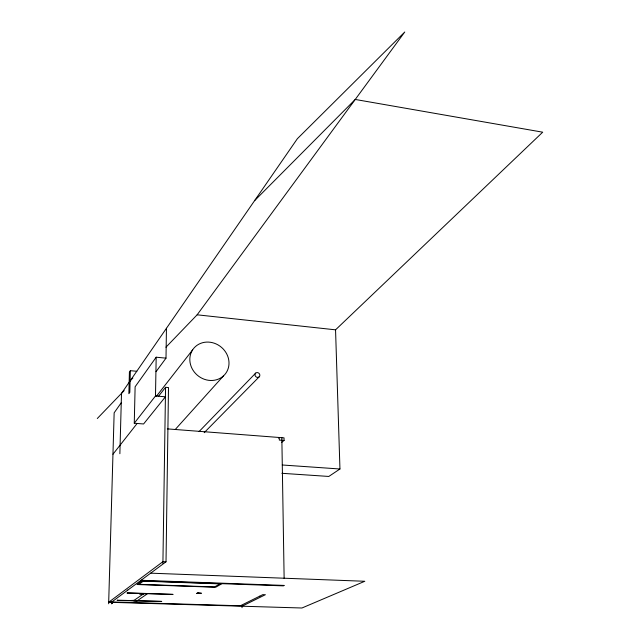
<?xml version="1.0" encoding="UTF-8"?>
<svg xmlns="http://www.w3.org/2000/svg" width="640" height="640" viewBox="0 0 640 640"><rect width="100%" height="100%" fill="white"/><g stroke="black" fill="none" stroke-linecap="round" stroke-linejoin="round"><path stroke-width="0.96" d="M111.296 602.336L166.016 561.792L168.496 387.552L165.56 387.296L158.296 396.536M162.904 563.456L165.56 387.296M156.048 371.672L166 358.152L166.448 328.28M155.488 395.96L165.416 396.808L143.592 423.968L134.264 423.24L155.488 395.96L156.176 357.208L166 358.152M134.264 423.24L135.12 386.776L156.176 357.208M130.36 370.688L129.824 392.36L128.872 393.704L129.408 372.088L130.36 370.688L136.832 371.28M111.672 603.536L111.72 602.024M111.888 603.52L111.936 602.008M111.96 603.464L112 601.96L240.328 605.784L262.824 594.632L265.376 594.72L242.024 606.216L242.032 607.68M112.392 603.48L112.44 601.968L108.688 602.256L162.936 561.664L166.016 561.792M119.872 453.728L121.504 393.368L297.352 138.728L404.76 32L197.144 314.808L165.936 347.216M108.648 603.768L114.152 412.816L121.248 402.76M111.44 603.848L112 601.96M156.288 396.432L192.552 349.984M112.96 454.232L137.096 423.512M175.336 429.392L223.328 376.04A20.32 18.432 39.1 0 0 214.4 343.256A20.32 18.432 39.1 0 0 190.512 364.552A20.32 18.432 39.1 0 0 223.328 376.04M130.104 380.912L132.872 378.04M97.296 418.512L124.16 390.608M199.096 431.544L255.672 373.12M204.2 432.672L259.16 376.864A2.56 2.304 44.1 0 0 258.024 372.712A2.56 2.304 44.1 0 0 255.064 375.4A2.56 2.304 44.1 0 0 259.16 376.864M254.576 200.672L355.24 99.456L542.704 132.184L335.552 329.832L339.952 468.992L328.808 476.448L281.912 473.304M278.432 438.2L279.296 437.488L279.336 440.088L284.072 440.448L284.024 437.856L167.312 428.88M281.8 442.304L284.072 440.448M127.288 590.184L127.72 590.16M140.616 580.768L141.256 580.296M142.048 580.816L137.024 584.52L215.696 587.248L221.896 583.672M130.184 600.512L134.128 600.328M259.864 596.296L259.496 596.28M198.088 593.272L196.648 593.416L198.768 593.448M199.264 593.152L201.384 593.192L199.944 593.336M133.72 600.608L137.256 600.712M108.688 602.256L301.944 608L364.792 581.272L150.656 573.168M141.048 580.288L284.256 585.424L283.352 585.864L140.416 580.76M282.256 464.992L339.952 468.992M197.144 314.808L335.552 329.832M281.84 437.688L284.136 578.432M127.384 592.808L126.976 593.112L173.072 594.4L127.384 592.808M143.312 581.144L138.984 584.312L214.584 586.936L219.88 583.872L143.312 581.144M117.472 600.184L117.088 600.464L161.736 601.416L117.472 600.184M140.088 593.568L139.656 593.872L143.304 593.992L139.656 593.864L140.088 593.568M143.728 593.696L133.52 600.744L137.048 600.856L147.368 593.808L143.728 593.696M198.44 592.936L197.256 593.056L200.768 593.552L198.44 592.936"/></g></svg>
